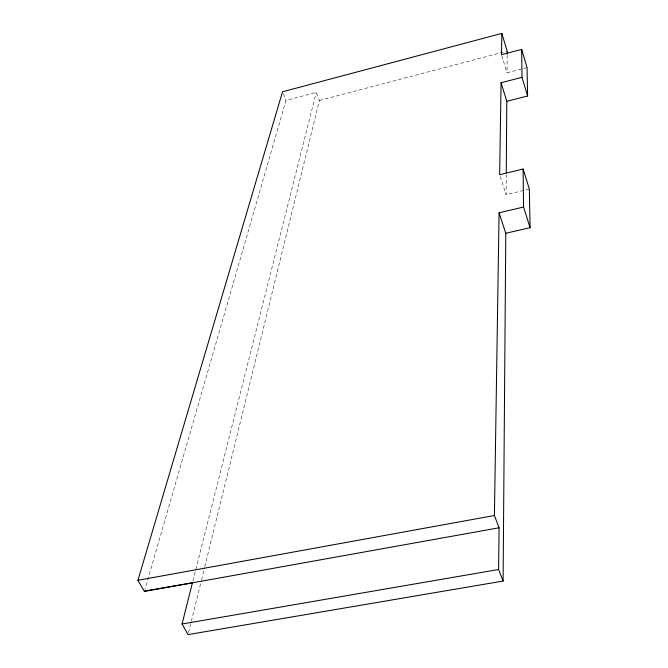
<?xml version="1.0" encoding="UTF-8"?>
<svg xmlns="http://www.w3.org/2000/svg" width="668" height="668" viewBox="0 0 668 668"><rect width="100%" height="100%" fill="white"/><g stroke="black" fill="none" stroke-linecap="round" stroke-linejoin="round"><path stroke-width="0.5" stroke-dasharray="3.34 2.5" d="M529.348 189.127L506.085 194.655L506.235 174.941M527.06 67.585L507.02 72.779L507.162 55.252M188.576 632.571L201.285 580.884M201.536 579.874L204.525 567.708M204.775 566.698L319.404 100.484L316.256 92.376L285.988 100.384L144.956 589.435M192.952 580.793L316.256 92.376M319.404 100.484L507.187 51.127M283.299 93.687L285.988 100.384M500.265 176.594L506.085 194.655M501.785 55.644L507.02 72.779"/><path stroke-width="1" d="M503.096 581.06L505.785 233.282L499.071 212.791L523.553 207.047L523.094 169.037L499.656 174.699L501.067 82.732L522 77.338L521.666 49.39L501.501 54.684L501.827 33.4L282.531 91.775L137.925 580.308L144.188 591.105L192.442 582.813L182.038 624.004L188.084 634.6L503.096 581.06L498.612 569.512L499.088 527.787L494.42 515.512L499.071 212.791M506.252 172.87L506.803 101.285L501.067 82.732M507.171 54.217L507.187 51.127L501.827 33.4M506.803 101.285L527.595 96L527.06 67.585L521.666 49.39M505.785 233.282L530.075 227.671L529.348 189.127L523.094 169.037M137.925 580.308L494.42 515.512M144.38 591.439L499.088 527.787M182.038 624.004L498.612 569.512M523.553 207.047L530.075 227.671M522 77.338L527.595 96"/></g></svg>
